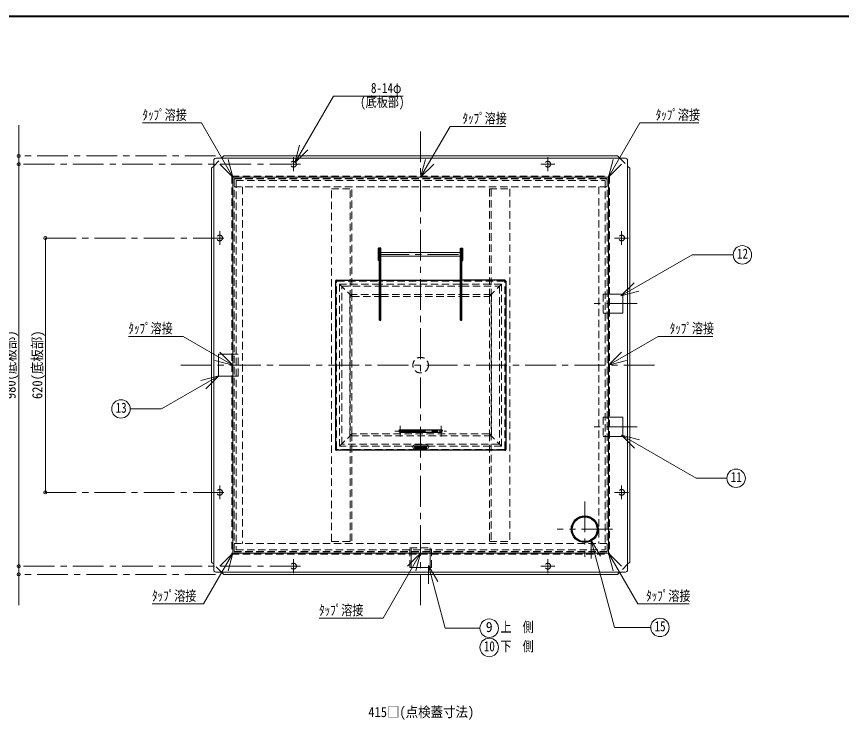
# Model space of a CAD drawing. Units: millimetres at full size, sheet at 1:15; details may follow other scales. Extents: x -3184 to 2891, y -2037 to 2178.
# Drawn here: x -1132 to 879, y 469 to 2178 of the extents above; entities that cross this region are included whole.
import ezdxf
from ezdxf.enums import TextEntityAlignment as Align

# ---------------------------------------------------------------- set-up
doc = ezdxf.new("R2010")
doc.units = ezdxf.units.MM
doc.header["$LTSCALE"] = 15
doc.header["$PDMODE"] = 32
doc.header["$PDSIZE"] = 7.5
doc.linetypes.add('CHAIN1', pattern=[8, 5, -1, 1, -1])
doc.linetypes.add('DASHED1', pattern=[1.8, 1.2, -0.6])
doc.layers.add('0-0', color=7, linetype='Continuous', lineweight=18)
doc.styles.add('ＭＳ ゴシック', font='')
doc.styles.get('ＭＳ ゴシック').set_extended_font_data('MS Gothic')

msp = doc.modelspace()

# ---------------------------------------------------------------- linework, layer by layer
at = {"layer": '0-0', "color": 1, "lineweight": 40}
msp.add_line((2890.8, 2177.87), (-3184.2, 2177.87), dxfattribs=at)
at = {"layer": '0-0'}
for p, q in [((-453.44, 1820.83), (-359.34, 1983.82)), ((-359.34, 1983.82), (-189.18, 1983.82)), ((311.3, 1785.87), (387.88, 1918.52)), ((387.88, 1918.52), (531.39, 1918.52)), ((-453.44, 1820.83), (-441.79, 1864.3)), ((-453.44, 1820.83), (-421.62, 1852.65)), ((-604.7, 1785.87), (-636.52, 1817.69)), ((-604.7, 1785.87), (-616.35, 1829.34)), ((-146.7, 1785.87), (-135.06, 1829.34)), ((-146.7, 1785.87), (-114.88, 1817.69)), ((311.3, 1785.87), (322.94, 1829.34)), ((311.3, 1785.87), (343.12, 1817.69)), ((311.3, 1785.87), (311.3, 869.87)), ((-49.7, 1602.37), (-243.7, 1602.37)), ((-49.7, 1593.37), (-243.7, 1593.37)), ((341.7, 1496.64), (515.17, 1596.8)), ((615.2, 1596.8), (515.17, 1596.8)), ((341.7, 1496.64), (373.52, 1528.46)), ((311.3, 1501.37), (346.3, 1501.37)), ((341.7, 1496.64), (385.16, 1508.29)), ((346.3, 1501.37), (346.3, 1454.37)), ((311.3, 1454.37), (346.3, 1454.37)), ((-725.98, 1397.89), (-859.04, 1397.89)), ((-604.7, 1327.87), (-725.98, 1397.89)), ((-639.7, 1354.37), (-639.7, 1301.37)), ((-604.7, 1354.37), (-639.7, 1354.37)), ((-604.7, 1327.87), (-636.52, 1359.69)), ((311.3, 1327.87), (343.12, 1359.69)), ((-604.7, 1327.87), (-648.17, 1339.52)), ((311.3, 1327.87), (354.76, 1339.52)), ((-638.85, 1302.01), (-778.72, 1221.25)), ((-638.85, 1302.01), (-682.31, 1290.36)), ((-638.85, 1302.01), (-670.67, 1270.19)), ((-604.7, 1301.37), (-639.7, 1301.37)), ((-778.72, 1221.25), (-854.88, 1221.25)), ((311.3, 1201.37), (346.3, 1201.37)), ((346.3, 1154.37), (346.3, 1201.37)), ((311.3, 1154.37), (346.3, 1154.37)), ((343.11, 1157.11), (374.93, 1125.29)), ((343.11, 1157.11), (524.88, 1052.17)), ((343.11, 1157.11), (386.58, 1145.46)), ((-161.7, 1133.62), (-131.7, 1133.62)), ((-161.7, 1124.12), (-131.7, 1124.12)), ((599.96, 1052.17), (524.88, 1052.17)), ((269.07, 901.42), (269.07, 856.42)), ((269.07, 901.42), (291.57, 862.45)), ((269.07, 901.42), (326.11, 688.53)), ((-604.7, 869.87), (-676.22, 745.99)), ((-604.7, 869.87), (-636.52, 838.05)), ((-604.7, 869.87), (-616.35, 826.4)), ((-604.7, 869.87), (311.3, 869.87)), ((-146.7, 869.87), (-178.52, 838.05)), ((-170.2, 869.87), (-170.2, 834.87)), ((-146.7, 869.87), (-158.35, 826.4)), ((-123.2, 869.87), (-123.2, 834.87)), ((311.3, 869.87), (322.94, 826.4)), ((311.3, 869.87), (382.82, 745.99)), ((311.3, 869.87), (343.12, 838.05)), ((-170.2, 834.87), (-123.2, 834.87)), ((-127.6, 839.59), (-127.6, 794.59)), ((-127.6, 839.59), (-105.1, 800.62)), ((-127.6, 839.59), (-86.63, 686.71)), ((-676.22, 745.99), (-801.52, 745.99)), ((382.82, 745.99), (508.12, 745.99)), ((-2.13, 686.71), (-86.63, 686.71)), ((414.19, 688.53), (326.11, 688.53))]:
    msp.add_line(p, q, dxfattribs=at)
at = {"layer": '0-0', "color": 4, "lineweight": 9}
for p, q in [((-1126.7, 1912.87), (-1126.7, 1817.87)), ((-646.2, 1832.37), (352.8, 1832.37)), ((-632.2, 1832.37), (-626.7, 1837.87)), ((-626.7, 1837.87), (333.3, 1837.87)), ((338.8, 1832.37), (333.3, 1837.87)), ((-1126.7, 1817.87), (-1126.7, 837.87)), ((-651.2, 1813.37), (-656.7, 1807.87)), ((-651.2, 828.37), (-651.2, 1827.37)), ((357.8, 828.37), (357.8, 1827.37)), ((357.8, 1813.37), (363.3, 1807.87)), ((-656.7, 1807.87), (-656.7, 847.87)), ((363.3, 1807.87), (363.3, 847.87)), ((-1061.7, 1637.87), (-1061.7, 1017.87)), ((-161.7, 1130.37), (-166.21, 1130.37)), ((-127.19, 1130.37), (-131.7, 1130.37)), ((-651.2, 842.37), (-656.7, 847.87)), ((357.8, 842.37), (363.3, 847.87)), ((-1126.7, 742.87), (-1126.7, 837.87)), ((-646.2, 823.37), (352.8, 823.37)), ((338.8, 823.37), (333.3, 817.87))]:
    msp.add_line(p, q, dxfattribs=at)
at = {"layer": '0-0', "color": 4, "linetype": 'CHAIN1', "lineweight": 9}
for p, q in [((-146.7, 742.87), (-146.7, 1912.87)), ((-646.7, 1837.87), (-1126.7, 1837.87)), ((-456.7, 1834.87), (-456.7, 1800.87)), ((163.3, 1834.87), (163.3, 1800.87)), ((-439.7, 1817.87), (-1126.7, 1817.87)), ((146.3, 1817.87), (180.3, 1817.87)), ((-636.7, 1620.87), (-636.7, 1654.87)), ((343.3, 1620.87), (343.3, 1654.87)), ((-1061.7, 1637.87), (-619.7, 1637.87)), ((360.3, 1637.87), (326.3, 1637.87)), ((-249.7, 1597.87), (-43.7, 1597.87)), ((381.3, 1477.87), (263.3, 1477.87)), ((-731.7, 1327.87), (438.3, 1327.87)), ((-209.7, 1167.37), (-83.7, 1167.37)), ((-196.7, 1154.37), (-196.7, 1180.37)), ((-96.7, 1154.37), (-96.7, 1180.37)), ((381.3, 1177.87), (263.3, 1177.87)), ((-636.7, 1034.87), (-636.7, 1000.87)), ((343.3, 1034.87), (343.3, 1000.87)), ((-1061.7, 1017.87), (-619.7, 1017.87)), ((360.3, 1017.87), (326.3, 1017.87)), ((253.3, 995.37), (253.3, 860.37)), ((320.8, 927.87), (185.8, 927.87)), ((-456.7, 820.87), (-456.7, 854.87)), ((163.3, 820.87), (163.3, 854.87)), ((-439.7, 837.87), (-1126.7, 837.87)), ((146.3, 837.87), (180.3, 837.87)), ((-646.7, 817.87), (-1126.7, 817.87))]:
    msp.add_line(p, q, dxfattribs=at)
at = {"layer": '0-0', "color": 4, "linetype": 'DASHED1', "lineweight": 9}
for p, q in [((-651.2, 1813.37), (-632.2, 1832.37)), ((338.8, 1832.37), (357.8, 1813.37)), ((-607.2, 1788.37), (313.8, 1788.37)), ((-601.5, 1782.67), (-601.5, 873.07)), ((308.1, 1782.67), (-601.5, 1782.67)), ((-601.2, 1782.37), (-601.2, 873.37)), ((-601.2, 1782.37), (307.8, 1782.37)), ((-596.7, 1777.87), (-596.7, 877.87)), ((-596.7, 1777.87), (303.3, 1777.87)), ((303.3, 1777.87), (303.3, 877.87)), ((307.8, 1782.37), (307.8, 873.37)), ((308.1, 1782.67), (308.1, 873.07)), ((313.8, 1788.37), (313.8, 867.37)), ((307.8, 1762.37), (-601.2, 1762.37)), ((-581.2, 1762.37), (-581.2, 893.37)), ((-364.2, 1757.37), (-314.2, 1757.37)), ((-364.2, 898.37), (-364.2, 1757.37)), ((-318.2, 898.37), (-318.2, 1757.37)), ((-314.2, 1495.37), (-314.2, 1757.37)), ((20.8, 1757.37), (70.8, 1757.37)), ((20.8, 1757.37), (20.8, 1495.37)), ((24.8, 1757.37), (24.8, 898.37)), ((70.8, 1757.37), (70.8, 898.37)), ((287.8, 1762.37), (287.8, 893.37)), ((-249.7, 1602.37), (-243.7, 1602.37)), ((-249.7, 1593.37), (-243.7, 1593.37)), ((-49.7, 1602.37), (-43.7, 1602.37)), ((-49.7, 1593.37), (-43.7, 1593.37)), ((298.3, 1501.37), (298.3, 1454.37)), ((311.3, 1501.37), (298.3, 1501.37)), ((311.3, 1454.37), (298.3, 1454.37)), ((-591.7, 1354.37), (-604.7, 1354.37)), ((-591.7, 1301.37), (-591.7, 1354.37)), ((-591.7, 1301.37), (-604.7, 1301.37)), ((-314.2, 1160.37), (-314.2, 898.37)), ((311.3, 1154.37), (298.3, 1154.37)), ((-601.2, 893.37), (307.8, 893.37)), ((-364.2, 898.37), (-314.2, 898.37)), ((-601.5, 873.07), (308.1, 873.07)), ((-601.2, 873.37), (307.8, 873.37)), ((-596.7, 877.87), (303.3, 877.87)), ((-173.2, 882.87), (-120.2, 882.87)), ((-173.2, 834.87), (-173.2, 882.87)), ((-170.2, 869.87), (-170.2, 882.87)), ((-123.2, 869.87), (-123.2, 882.87)), ((-120.2, 834.87), (-120.2, 882.87)), ((-632.2, 823.37), (-651.2, 842.37)), ((-173.2, 834.87), (-170.2, 834.87)), ((-123.2, 834.87), (-120.2, 834.87)), ((357.8, 842.37), (338.8, 823.37))]:
    msp.add_line(p, q, dxfattribs=at)
at = {"layer": '0-0', "color": 5, "lineweight": 25}
for p, q in [((-249.7, 1582.87), (-249.7, 1612.87)), ((-243.7, 1612.87), (-249.7, 1612.87)), ((-246.7, 1437.87), (-246.7, 1612.87)), ((-243.7, 1437.87), (-243.7, 1612.87)), ((-46.7, 1437.87), (-46.7, 1612.87)), ((-43.7, 1582.87), (-43.7, 1612.87)), ((-246.7, 1582.87), (-249.7, 1582.87)), ((-46.7, 1582.87), (-43.7, 1582.87)), ((-354.2, 1533.07), (-354.2, 1122.67)), ((-351.9, 1535.37), (-246.7, 1535.37)), ((-243.5, 1535.37), (-49.9, 1535.37)), ((58.5, 1535.37), (-46.7, 1535.37)), ((60.8, 1533.07), (60.8, 1122.67)), ((-243.7, 1477.87), (-246.7, 1477.87)), ((-49.7, 1477.87), (-46.7, 1477.87)), ((-246.7, 1437.87), (-243.7, 1437.87)), ((-49.7, 1437.87), (-46.7, 1437.87)), ((-196.7, 1170.37), (-96.7, 1170.37)), ((-196.7, 1164.37), (-96.7, 1164.37)), ((-161.7, 1130.37), (-131.7, 1130.37)), ((-161.7, 1127.37), (-161.7, 1130.37)), ((-161.7, 1127.37), (-131.7, 1127.37)), ((-131.7, 1127.37), (-131.7, 1130.37)), ((58.5, 1120.37), (-351.9, 1120.37))]:
    msp.add_line(p, q, dxfattribs=at)
at = {"layer": '0-0', "linetype": 'DASHED1'}
for p, q in [((-351.9, 1123.82), (-351.9, 1531.92)), ((-350.75, 1533.07), (-246.7, 1533.07)), ((-49.9, 1533.07), (-243.5, 1533.07)), ((57.35, 1533.07), (-46.7, 1533.07)), ((58.5, 1123.82), (58.5, 1531.92)), ((-344.2, 1525.37), (-314.2, 1495.37)), ((-246.7, 1525.37), (-344.2, 1525.37)), ((-344.2, 1525.37), (-344.2, 1130.37)), ((-339.2, 1135.37), (-339.2, 1520.37)), ((-339.2, 1520.37), (-246.7, 1520.37)), ((-49.9, 1525.37), (-243.5, 1525.37)), ((-243.5, 1520.37), (-49.9, 1520.37)), ((50.8, 1525.37), (-46.7, 1525.37)), ((-46.7, 1520.37), (45.8, 1520.37)), ((20.8, 1495.37), (50.8, 1525.37)), ((45.8, 1520.37), (45.8, 1135.37)), ((50.8, 1130.37), (50.8, 1525.37)), ((-314.2, 1495.37), (-246.7, 1495.37)), ((-314.2, 1160.37), (-314.2, 1495.37)), ((-243.5, 1500.37), (-49.9, 1500.37)), ((-243.5, 1495.37), (-49.9, 1495.37)), ((-46.7, 1500.37), (25.8, 1500.37)), ((-46.7, 1495.37), (20.8, 1495.37)), ((20.8, 1495.37), (20.8, 1160.37)), ((25.8, 1500.37), (25.8, 1155.37)), ((-344.2, 1130.37), (-314.2, 1160.37)), ((25.8, 1155.37), (-319.2, 1155.37)), ((20.8, 1160.37), (-314.2, 1160.37)), ((20.8, 1160.37), (50.8, 1130.37)), ((-166.21, 1130.37), (-344.2, 1130.37)), ((45.8, 1135.37), (-339.2, 1135.37)), ((-152.7, 1130.37), (-152.7, 1127.37)), ((-140.7, 1130.37), (-140.7, 1127.37)), ((50.8, 1130.37), (-127.19, 1130.37)), ((57.35, 1122.67), (-350.75, 1122.67))]:
    msp.add_line(p, q, dxfattribs=at)
at = {"layer": '0-0'}
for points in [[(-604.7, 1785.87), (-681.29, 1918.52), (-824.8, 1918.52)], [(-146.7, 1785.87), (-75.11, 1909.88), (60.46, 1909.88)], [(311.3, 1785.87), (-604.7, 1785.87), (-604.7, 869.87)], [(311.3, 1327.87), (432.58, 1397.89), (565.64, 1397.89)], [(-146.7, 869.87), (-238.45, 710.96), (-394.25, 710.96)]]:
    msp.add_lwpolyline(points, dxfattribs=at)
at = {"layer": '0-0', "color": 4, "linetype": 'DASHED1', "lineweight": 9}
for points in [[(-607.2, 1788.37), (-607.2, 867.37), (313.8, 867.37)], [(311.3, 1201.37), (298.3, 1201.37), (298.3, 1154.37)], [(20.8, 1160.37), (20.8, 898.37), (70.8, 898.37)]]:
    msp.add_lwpolyline(points, dxfattribs=at)
at = {"layer": '0-0', "color": 5, "lineweight": 25}
msp.add_lwpolyline([(-49.7, 1437.87), (-49.7, 1612.87), (-43.7, 1612.87)], dxfattribs=at)
at = {"layer": '0-0', "linetype": 'DASHED1'}
msp.add_lwpolyline([(-319.2, 1155.37), (-319.2, 1500.37), (-246.7, 1500.37)], dxfattribs=at)
at = {"layer": '0-0', "color": 4, "lineweight": 9}
msp.add_lwpolyline([(-632.2, 823.37), (-626.7, 817.87), (333.3, 817.87)], dxfattribs=at)
at = {"layer": '0-0', "color": 4, "linetype": 'DASHED1', "lineweight": 9}
for centre, radius in [((-456.7, 1817.87), 7), ((163.3, 1817.87), 7), ((-636.7, 1637.87), 7), ((343.3, 1637.87), 7), ((-146.7, 1327.87), 19), ((-636.7, 1017.87), 7), ((343.3, 1017.87), 7), ((-456.7, 837.87), 7), ((163.3, 837.87), 7)]:
    msp.add_circle(centre, radius, dxfattribs=at)
at = {"layer": '0-0'}
for centre in [(637.7, 1596.8), (-877.38, 1221.25), (622.46, 1052.17), (20.37, 686.71), (436.69, 688.53), (20.37, 639.71)]:
    msp.add_circle(centre, 22.5, dxfattribs=at)
at = {"layer": '0-0', "color": 5, "lineweight": 25}
for radius in [32.5, 30.25]:
    msp.add_circle((253.3, 927.87), radius, dxfattribs=at)
at = {"layer": '0-0', "color": 4, "lineweight": 9}
for centre, start, end in [((-646.2, 1827.37), 90, 180), ((352.8, 1827.37), 0, 90), ((-646.2, 828.37), 180, 270), ((352.8, 828.37), 270, 0)]:
    msp.add_arc(centre, 5, start, end, dxfattribs=at)
at = {"layer": '0-0', "color": 5, "lineweight": 25}
for centre, radius, start, end in [((-351.9, 1533.07), 2.3, 90, 180), ((58.5, 1533.07), 2.3, 0, 90), ((-196.7, 1167.37), 3, 90, 270), ((-96.7, 1167.37), 3, 270, 90), ((-351.9, 1122.67), 2.3, 180, 270), ((58.5, 1122.67), 2.3, 270, 0)]:
    msp.add_arc(centre, radius, start, end, dxfattribs=at)
at = {"layer": '0-0', "linetype": 'DASHED1'}
for centre, radius, start, end in [((-350.75, 1531.92), 1.15, 90, 180), ((57.35, 1531.92), 1.15, 0, 90), ((-196.7, 1167.37), 3, 270, 90), ((-96.7, 1167.37), 3, 90, 270), ((-350.75, 1123.82), 1.15, 180, 270), ((57.35, 1123.82), 1.15, 270, 0)]:
    msp.add_arc(centre, radius, start, end, dxfattribs=at)
at = {"layer": '0-0'}
for centre, start, end in [((-161.7, 1128.87), 90, 270), ((-131.7, 1128.87), 270, 90)]:
    msp.add_arc(centre, 4.75, start, end, dxfattribs=at)
at = {"layer": '0-0', "color": 1}
for p in [(-1126.7, 1837.87), (-1126.7, 1817.87), (-1061.7, 1637.87), (-1061.7, 1017.87), (-1126.7, 837.87), (-1126.7, 817.87)]:
    msp.add_point(p, dxfattribs=at)

# ---------------------------------------------------------------- texts
at = {"layer": '0-0', "style": 'ＭＳ ゴシック'}
for s, width, p in [('8-14φ', 0.8, (-267.93, 1983.82)), ('(底板部)', 0.8, (-294.18, 1950.07)), ('ﾀｯﾌﾟ溶接', 0.8, (-824.8, 1918.52)), ('ﾀｯﾌﾟ溶接', 0.8, (426.39, 1918.52)), ('ﾀｯﾌﾟ溶接', 0.8, (-44.54, 1909.88)), ('12', 0.8, (624.58, 1579.93)), ('ﾀｯﾌﾟ溶接', 0.8, (-859.04, 1397.89)), ('ﾀｯﾌﾟ溶接', 0.8, (460.64, 1397.89)), ('13', 0.8, (-890.5, 1204.38)), ('11', 0.8, (609.34, 1035.29)), ('ﾀｯﾌﾟ溶接', 0.8, (-801.52, 745.99)), ('ﾀｯﾌﾟ溶接', 0.8, (403.12, 745.99)), ('ﾀｯﾌﾟ溶接', 0.8, (-394.25, 710.96)), ('上\u3000側', 0.8, (47.87, 669.83)), ('15', 0.8, (423.57, 671.66)), ('10', 0.8, (7.25, 622.83)), ('下\u3000側', 0.8, (47.87, 622.83)), ('415□(点検蓋寸法)', 0.9, (-274.2, 462.57))]:
    msp.add_text(s, height=24.74, dxfattribs=dict(at, width=width)).set_placement(p, align=Align.BOTTOM_LEFT)
at = {"layer": '0-0', "style": 'ＭＳ ゴシック', "width": 0.9}
for s, p in [('980(底板部)', (-1126.7, 1245.37)), ('620(底板部)', (-1061.7, 1245.37))]:
    msp.add_text(s, height=24.74, rotation=90, dxfattribs=at).set_placement(p, align=Align.BOTTOM_LEFT)
at = {"layer": '0-0', "style": 'ＭＳ ゴシック'}
msp.add_text('9', height=24.74, dxfattribs=at).set_placement((11.94, 669.83), align=Align.BOTTOM_LEFT)

doc.saveas('drawing.dxf')
